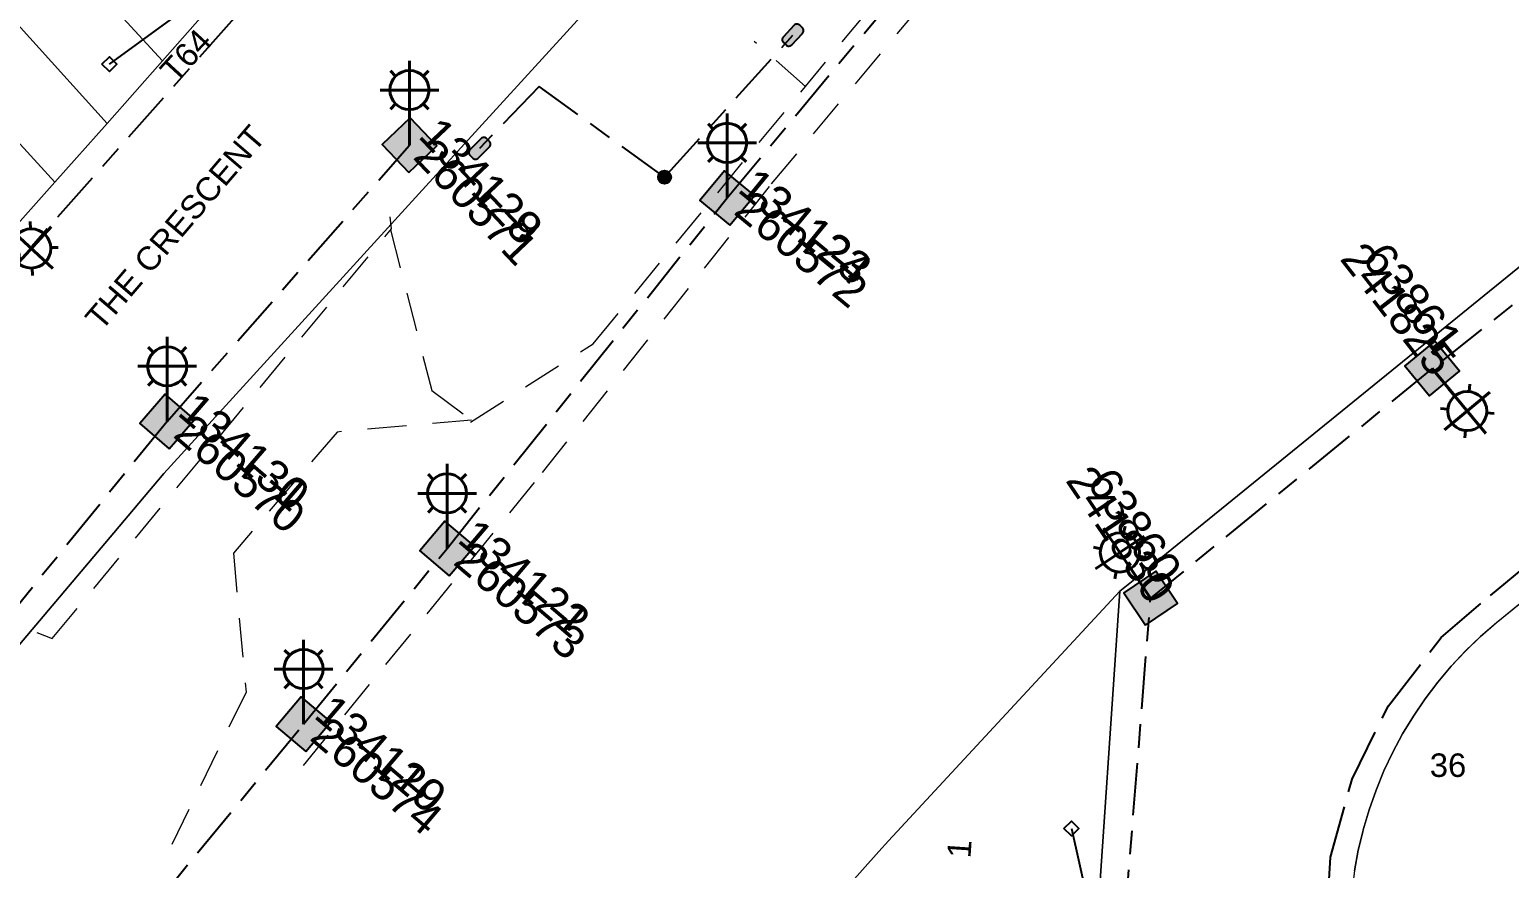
# Model space of a CAD drawing. Header units: metres. Extents: x 309980 to 311407, y 6249141 to 6251386.
# Drawn here: x 310883.4 to 310996.8, y 6249996.3 to 6250060.6 of the extents above; entities that cross this region are included whole.
import ezdxf
from ezdxf.enums import TextEntityAlignment as Align

# ---------------------------------------------------------------- set-up
doc = ezdxf.new("R2010")
doc.units = ezdxf.units.M
doc.linetypes.add('Cable Exist UG', pattern=[8.2, 4, -1.2, 1.8, -1.2])
doc.linetypes.add('Dash', pattern=[5, 3, -2])
doc.layers.get('0').update_dxf_attribs({"color": 6})
for name, color, linetype, lineweight in [('Cadastre Developer_SP_EXT', 9, 'Continuous', 5), ('Cadastre Land Parcels_SP_EXT', 9, 'Continuous', 5), ('Cadastre Roads_SP_EXT', 9, 'Continuous', 5)]:
    doc.layers.add(name, color=color, linetype=linetype, lineweight=lineweight)
for name, color, linetype in [('Equip_SL_EXT', 7, 'Continuous'), ('Equip_SP_SL_EXT', 7, 'Continuous'), ('Mains_LV_EXT', 7, 'Continuous'), ('Mains_SL_EXT', 7, 'Continuous'), ('Services_SP_EXT', 7, 'Continuous'), ('SupportsUG_SP_LV_SL_EXT', 7, 'Continuous')]:
    doc.layers.add(name, color=color, linetype=linetype)
doc.styles.add('COLUMN_LABEL', font='arial.ttf')
doc.styles.add('iecARIAL', font='arial.ttf', dxfattribs={"height": 2})
doc.styles.add('POLE_LABEL', font='arial.ttf')
doc.styles.get("Standard").update_dxf_attribs({"font": 'arial.ttf'})

# ---------------------------------------------------------------- blocks, each defined once
blk = doc.blocks.new('COLUMN_EXT')
blk.add_hatch(color=256).paths.add_polyline_path([(-1.49, 1.48), (-1.49, -1.49), (1.48, -1.49), (1.48, 1.48)])
blk.add_lwpolyline([(-1.49, -1.49), (1.48, -1.49), (1.48, 1.48), (-1.49, 1.48)], close=True)
for tag, height, style, flags, p in [('ASSET_NUM', 2.5, 'COLUMN_LABEL', 8, (2, 2)), ('STRUCTURE_PLANT_NUMBER', 0.2, 'POLE_LABEL', 9, (1.81, 0.03)), ('STREET_CODE', 0.2, 'COLUMN_LABEL', 9, (1.81, -0.2))]:
    blk.add_attdef(tag, text='', height=height, dxfattribs=dict(style=style, flags=flags)).set_placement(p, align=Align.MIDDLE_LEFT)
at = {"flags": 9}
for tag, p in [('COLUMN_TYPE', (1.81, -0.4)), ('OWNED_BY', (1.81, -0.6)), ('STATE', (1.81, -0.8)), ('USAGE', (1.81, -1)), ('LEGEND', (1.81, -1.2)), ('STREETNAME', (1.81, -1.6)), ('SUBURB', (1.81, -1.8)), ('LOCATION', (1.81, -1.4)), ('NOTES', (1.81, -2))]:
    blk.add_attdef(tag, text='', height=0.2, dxfattribs=at).set_placement(p, align=Align.MIDDLE_LEFT)
at = {"flags": 1}
blk.add_attdef('Z', (1.81, -2.35), '', height=0.2, dxfattribs=at)
blk = doc.blocks.new('SL_LANTERN_EXT')
at = {"lineweight": 40}
for p, q in [((-1.46, 5.68), (-1.06, 5.28)), ((0, 1.97), (0, 6.47)), ((1.46, 5.68), (1.06, 5.28)), ((-2.25, 4.22), (2.25, 4.22)), ((-1.46, 2.76), (-1.06, 3.16)), ((0, 0), (0, 2.72)), ((1.46, 2.76), (1.06, 3.16))]:
    blk.add_line(p, q, dxfattribs=at)
blk.add_circle((0, 4.22), 1.5, dxfattribs=at)
at = {"style": 'iecARIAL', "flags": 8}
blk.add_attdef('ASSET_NUM', (1.5, 1.5), '', height=2.5, dxfattribs=at)
for tag, p, height, flags in [('CONSTRUCTED_VOLTAGE', (0.98, -0.65), 0.2, 9), ('CONTROL_TYPE', (0.98, -0.85), 0.2, 9), ('LANTERN_PURPOSE', (0.98, -1.05), 0.2, 9), ('LANTERN_TYPE', (0.98, -1.25), 0.2, 9), ('LNUMBER', (2.18, -3.25), 2.5, 8), ('OPERATING_VOLTAGE', (0.98, -1.65), 0.2, 9), ('ORIENTATION', (0.98, -1.85), 0.2, 9), ('OWNED_BY', (0.98, -2.05), 0.2, 9), ('STATE', (0.98, -2.25), 0.2, 9), ('NO_PHASES', (0.98, -1.45), 0.2, 9), ('USAGE', (0.98, -2.45), 0.2, 9), ('CEXIST', (0.98, -2.65), 0.2, 9), ('CNEW', (0.98, -2.85), 0.2, 9), ('CNUMBER', (0.98, -3.05), 0.2, 9), ('CREMOVE', (0.98, -3.25), 0.2, 9), ('CREPLACE', (0.98, -3.45), 0.2, 9), ('LKINGHEIGHT', (0.98, -3.65), 0.2, 9), ('LBRACKET', (0.98, -3.85), 0.2, 9), ('LBRACKETVOCAB', (0.98, -4.05), 0.2, 9), ('LCATEGORY', (0.98, -4.25), 0.2, 9), ('LCHARGE1', (0.98, -4.45), 0.2, 9), ('LCHARGE1PERCENT', (0.98, -4.65), 0.2, 9), ('LCHARGE2', (0.98, -4.85), 0.2, 9), ('LCHARGE2PERCENT', (0.98, -5.05), 0.2, 9), ('LCHARGE3', (0.98, -5.25), 0.2, 9), ('LCHARGE3PERCENT', (0.98, -5.45), 0.2, 9), ('LEXIST', (0.98, -5.65), 0.2, 9), ('LLAMP', (0.98, -5.85), 0.2, 9), ('LLAMPVOCAB', (0.98, -6.05), 0.2, 9), ('LMAST', (0.98, -6.25), 0.2, 9), ('LMASTVOCAB', (0.98, -6.45), 0.2, 9), ('LNEW', (0.98, -6.65), 0.2, 9), ('LANTNUMBER', (0.98, -6.85), 0.2, 9), ('LOUTREACH', (0.98, -7.25), 0.2, 9), ('LOUTREACHVOCAB', (0.98, -7.45), 0.2, 9), ('LRATECODE', (0.98, -7.65), 0.2, 9), ('LREMOVE', (0.98, -7.85), 0.2, 9), ('LREPLACE', (0.98, -8.05), 0.2, 9), ('STREETNAME', (0.98, -9.25), 0.2, 9), ('LTYPE', (0.98, -8.25), 0.2, 9), ('LTYPEVOCAB', (0.98, -8.45), 0.2, 9), ('LEGEND', (0.98, -8.65), 0.2, 9), ('LOCATION', (0.98, -8.85), 0.2, 9), ('NOTES', (0.98, -9.05), 0.2, 9), ('SUBURB', (0.98, -9.45), 0.2, 1)]:
    blk.add_attdef(tag, p, '', height=height, dxfattribs=dict(flags=flags))
blk = doc.blocks.new('CCP_EXT')
at = {"flags": 9}
for tag, p in [('STATE', (0, -1.8)), ('LEGEND', (0, -1.4)), ('LIFE_SUPPORT', (0, -1.6)), ('NOTES', (0, -2))]:
    blk.add_attdef(tag, text='', height=0.2, dxfattribs=at).set_placement(p, align=Align.MIDDLE_LEFT)
blk.add_wipeout([(0, 0.57), (0.57, 0), (0, -0.57), (-0.57, 0)])
blk.add_lwpolyline([(-0.57, 0), (0, 0.57), (0.57, 0), (0, -0.57), (-0.57, 0)])
at = {"flags": 1}
blk.add_attdef('Z', (0, 0), '', height=0.2, dxfattribs=at)
at = {"flags": 9}
for tag, p in [('CCP_TYPE', (0, 0)), ('CONSTRUCTED_VOLTAGE', (0, -0.2)), ('OPERATING_VOLTAGE', (0, -0.6)), ('ORIENTATION', (0, -0.8)), ('OWNED_BY', (0, -1)), ('NO_PHASES', (0, -0.4)), ('USAGE', (0, -1.2))]:
    blk.add_attdef(tag, text='', height=0.2, dxfattribs=at).set_placement(p, align=Align.MIDDLE_LEFT)
blk = doc.blocks.new('SL_STJ_EXT')
h = blk.add_hatch(color=256)
edge = h.paths.add_edge_path()
edge.add_ellipse((-0.59, 0.13), major_axis=(0.226, 0.226), ratio=1, start_angle=45, end_angle=135)
edge.add_line((-0.91, 0.13), (-0.91, -0.13))
edge.add_ellipse((-0.59, -0.13), major_axis=(0.226, 0.226), ratio=1, start_angle=135, end_angle=225)
edge.add_line((-0.59, -0.45), (0.59, -0.45))
edge.add_ellipse((0.59, -0.13), major_axis=(-0.226, 0.226), ratio=1, start_angle=135, end_angle=225)
edge.add_line((0.91, -0.13), (0.91, 0.13))
edge.add_ellipse((0.59, 0.13), major_axis=(-0.226, 0.226), ratio=1, start_angle=225, end_angle=315)
edge.add_line((0.59, 0.45), (-0.59, 0.45))
blk.add_lwpolyline([(-0.91, 0.13), (-0.91, -0.13, 0.414214), (-0.59, -0.45), (0.59, -0.45, 0.414214), (0.91, -0.13), (0.91, 0.13, 0.414214), (0.59, 0.45), (-0.59, 0.45, 0.414214)], format="xyb", close=True)
at = {"flags": 1}
blk.add_attdef('Z', (0, 0), '', height=0.2, dxfattribs=at)
at = {"flags": 9}
for tag, p in [('ORIENTATION', (0, 0)), ('USAGE', (0, -0.2)), ('LEGEND', (0, -0.4)), ('NOTES', (0, -0.6))]:
    blk.add_attdef(tag, text='', height=0.2, dxfattribs=at).set_placement(p, align=Align.MIDDLE_LEFT)
blk = doc.blocks.new('CONNECTOR_NODE_EXT')
h = blk.add_hatch(color=256)
edge = h.paths.add_edge_path()
edge.add_arc((0, 0), 0.5, 0, 360)
blk.add_circle((0, 0), 0.5)
at = {"flags": 1}
blk.add_attdef('Z', (0, 0), '', height=0.2, dxfattribs=at)
at = {"flags": 9}
for tag, p in [('CONNECTOR_TYPE', (0, 0)), ('CONSTRUCTED_VOLTAGE', (0, -0.2)), ('OPERATING_VOLTAGE', (0, -0.6)), ('ORIENTATION', (0, -0.8)), ('SUBTYPE', (0, -1)), ('NO_PHASES', (0, -0.4)), ('USAGE', (0, -1.2)), ('NOTES', (0, -1.4))]:
    blk.add_attdef(tag, text='', height=0.2, dxfattribs=at).set_placement(p, align=Align.MIDDLE_LEFT)

msp = doc.modelspace()

# ---------------------------------------------------------------- linework, layer by layer
at = {"layer": 'Cadastre Developer_SP_EXT', "linetype": 'Dash'}
for points in [[(310917.18, 6250030.49), (310926.57, 6250036.5), (310947.49, 6250061.85), (310958.59, 6250076.98), (310966.55, 6250094.9), (310968.92, 6250101.48), (310965.77, 6250102.66)], [(310904.36, 6250004.17), (310922.69, 6250026.62), (310940.25, 6250048.77), (310962.09, 6250074.84), (310969.54, 6250090.49), (310973.36, 6250091.33)], [(310942.85, 6250056.23), (310938.92, 6250059.66)], [(310883.93, 6250014.35), (310885.1, 6250013.89), (310911.1, 6250045.3), (310911.01, 6250046.23)], [(310911.04, 6250045.23), (310914.2, 6250032.91), (310917.25, 6250030.65), (310906.94, 6250029.73), (310898.99, 6250020.45), (310899.96, 6250009.79), (310893.95, 6249997.43)]]:
    msp.add_lwpolyline(points, dxfattribs=at)
at = {"layer": 'Cadastre Land Parcels_SP_EXT', "linetype": 'Continuous'}
for points in [[(310889.31, 6250053.38), (310893.56, 6250058.19), (310872.7, 6250080.81), (310860.13, 6250094.45), (310857.85, 6250092.31), (310855.87, 6250090.44), (310889.31, 6250053.38)], [(310889.31, 6250053.38), (310855.87, 6250090.44), (310853.8, 6250088.48), (310856.96, 6250084.86), (310856.87, 6250082.95), (310855.51, 6250081.55), (310885.3, 6250048.89), (310889.31, 6250053.38)], [(310893.56, 6250058.19), (310897.6, 6250062.75), (310877.23, 6250085.05), (310872.7, 6250080.81), (310893.56, 6250058.19)], [(310881.42, 6250044.52), (310885.3, 6250048.89), (310855.51, 6250081.55), (310851.31, 6250077.29), (310881.42, 6250044.52)], [(311006.74, 6249999.51), (311001.32, 6250019.6), (310995.81, 6250015.1), (310994.6, 6250014.05), (310993.44, 6250012.95), (310992.35, 6250011.78), (310991.32, 6250010.56), (310990.35, 6250009.28), (310989.45, 6250007.96), (310988.62, 6250006.6), (310987.87, 6250005.19), (310987.18, 6250003.75), (310986.58, 6250002.27), (310986.05, 6250000.76), (310985.59, 6249999.23), (310985.56, 6249999.09), (310985.22, 6249997.67), (310984.93, 6249996.1), (310984.72, 6249994.52), (310984.6, 6249992.92), (310984.08, 6249982.74), (311009.1, 6249990.81), (311006.74, 6249999.51)], [(310949.21, 6249998.38), (310948.46, 6249997.57), (310938.03, 6249985.88), (310964.67, 6249984.05), (310965.66, 6249998.71), (310966.94, 6250017.53), (310949.21, 6249998.38)]]:
    msp.add_lwpolyline(points, close=True, dxfattribs=at)
for points in [[(310878.44, 6249921.85), (310885.47, 6249926.91), (310893.99, 6249933.05), (310896.36, 6249936.04), (310896.84, 6249936.6), (310905.54, 6249947.17), (310913.43, 6249957.01), (310921.42, 6249957.95), (310928.11, 6249958.41), (310934.82, 6249958.56), (310934.67, 6249971.06), (310926.21, 6249971.53), (310930.02, 6249976.84), (310938.03, 6249985.88), (310948.46, 6249997.57), (310949.21, 6249998.38), (310966.94, 6250017.53), (310968.35, 6250018.66), (311039.2, 6250076.22)], [(310928.34, 6250064.57), (310913.75, 6250048.58), (310893.67, 6250026.56), (310889.83, 6250022), (310853.52, 6249979.04)]]:
    msp.add_lwpolyline(points, dxfattribs=at)
at = {"layer": 'Cadastre Roads_SP_EXT', "linetype": 'Continuous'}
for points in [[(311039.2, 6250076.22), (310968.35, 6250018.66), (310966.94, 6250017.53), (310965.66, 6249998.71), (310964.67, 6249984.05)], [(310984.93, 6249996.1), (310985.22, 6249997.67), (310985.56, 6249999.09), (310985.59, 6249999.23), (310986.05, 6250000.76), (310986.58, 6250002.27), (310987.18, 6250003.75), (310987.87, 6250005.19), (310988.62, 6250006.6), (310989.45, 6250007.96), (310990.35, 6250009.28), (310991.32, 6250010.56), (310992.35, 6250011.78), (310993.44, 6250012.94), (310994.6, 6250014.05), (310995.8, 6250015.1), (311001.32, 6250019.6)]]:
    msp.add_lwpolyline(points, dxfattribs=at)
at = {"layer": 'Mains_SL_EXT', "linetype": 'Cable Exist UG'}
for points in [[(310936.84, 6250047.68), (310959.57, 6250074.99)], [(311026.78, 6250063.09), (310990.88, 6250034.59)], [(310932.04, 6250049.27), (310941.88, 6250060.16)], [(310932.04, 6250049.27), (310922.44, 6250056.23), (310917.87, 6250051.48)], [(310893.92, 6250030.55), (310912.49, 6250051.73)], [(310915.37, 6250020.81), (310936.84, 6250047.68)], [(310990.88, 6250034.59), (310969.3, 6250017)], [(310893.92, 6250030.55), (310859.96, 6249988.73)], [(310904.37, 6250007.34), (310915.37, 6250020.81)], [(310966.67, 6249984), (310969.3, 6250017)], [(310880.62, 6249978.47), (310904.37, 6250007.34)]]:
    msp.add_lwpolyline(points, dxfattribs=at)

# ---------------------------------------------------------------- block references
at = {"layer": 'Equip_SL_EXT'}
for p, rotation in [((310941.88, 6250060.16), 46.83084180354055), ((310917.87, 6250051.48), 224.9058465568283)]:
    msp.add_blockref('SL_STJ_EXT', p, dxfattribs=dict(at, rotation=rotation))
msp.add_blockref('CONNECTOR_NODE_EXT', (310932.04, 6250049.27), dxfattribs=at)
at = {"layer": 'Equip_SP_SL_EXT'}
ref = msp.add_blockref('SL_LANTERN_EXT', (310912.49, 6250051.73), dxfattribs=at)
ref.add_attrib('ASSET_NUM', '134128', dxfattribs={"layer": '0', "height": 2.5, "rotation": 313.3527, "style": 'iecARIAL'}).set_placement((310913.99, 6250053.23), align=Align.MIDDLE_LEFT)
ref = msp.add_blockref('SL_LANTERN_EXT', (310912.49, 6250051.73), dxfattribs=at)
ref.add_attrib('ASSET_NUM', '134129', dxfattribs={"layer": '0', "height": 2.5, "rotation": 313.3527, "style": 'iecARIAL'}).set_placement((310913.99, 6250053.23), align=Align.MIDDLE_LEFT)
ref = msp.add_blockref('SL_LANTERN_EXT', (310936.84, 6250047.68), dxfattribs=at)
ref.add_attrib('ASSET_NUM', '134123', dxfattribs={"layer": '0', "height": 2.5, "rotation": 320.9215, "style": 'iecARIAL'}).set_placement((310938.34, 6250049.18), align=Align.MIDDLE_LEFT)
ref = msp.add_blockref('SL_LANTERN_EXT', (310936.84, 6250047.68), dxfattribs=at)
ref.add_attrib('ASSET_NUM', '134124', dxfattribs={"layer": '0', "height": 2.5, "rotation": 320.4739, "style": 'iecARIAL'}).set_placement((310938.34, 6250049.18), align=Align.MIDDLE_LEFT)
ref = msp.add_blockref('SL_LANTERN_EXT', (310880.64, 6250040.7), dxfattribs=dict(at, rotation=317.3633456753398))
ref.add_attrib('ASSET_NUM', '63743', dxfattribs={"layer": '0', "height": 2.5, "rotation": 311.4484, "style": 'iecARIAL'}).set_placement((310882.14, 6250042.21), align=Align.MIDDLE_RIGHT)
ref = msp.add_blockref('SL_LANTERN_EXT', (310990.88, 6250034.59), dxfattribs=dict(at, rotation=219.6260222855619))
ref.add_attrib('ASSET_NUM', '63861', dxfattribs={"layer": '0', "height": 2.5, "rotation": 307.966, "style": 'iecARIAL'}).set_placement((310992.38, 6250036.09), align=Align.MIDDLE_RIGHT)
ref = msp.add_blockref('SL_LANTERN_EXT', (310893.92, 6250030.55), dxfattribs=at)
ref.add_attrib('ASSET_NUM', '134130', dxfattribs={"layer": '0', "height": 2.5, "rotation": 319.254, "style": 'iecARIAL'}).set_placement((310895.42, 6250032.05), align=Align.MIDDLE_LEFT)
ref = msp.add_blockref('SL_LANTERN_EXT', (310893.92, 6250030.55), dxfattribs=at)
ref.add_attrib('ASSET_NUM', '134131', dxfattribs={"layer": '0', "height": 2.5, "rotation": 319.254, "style": 'iecARIAL'}).set_placement((310895.42, 6250032.05), align=Align.MIDDLE_LEFT)
ref = msp.add_blockref('SL_LANTERN_EXT', (310915.37, 6250020.81), dxfattribs=at)
ref.add_attrib('ASSET_NUM', '134121', dxfattribs={"layer": '0', "height": 2.5, "rotation": 319.6208, "style": 'iecARIAL'}).set_placement((310916.87, 6250022.31), align=Align.MIDDLE_LEFT)
ref = msp.add_blockref('SL_LANTERN_EXT', (310915.37, 6250020.81), dxfattribs=at)
ref.add_attrib('ASSET_NUM', '134122', dxfattribs={"layer": '0', "height": 2.5, "rotation": 319.6208, "style": 'iecARIAL'}).set_placement((310916.87, 6250022.31), align=Align.MIDDLE_LEFT)
ref = msp.add_blockref('SL_LANTERN_EXT', (310969.3, 6250017), dxfattribs=dict(at, rotation=33.96866686830762))
ref.add_attrib('ASSET_NUM', '63860', dxfattribs={"layer": '0', "height": 2.5, "rotation": 303.932, "style": 'iecARIAL'}).set_placement((310970.8, 6250018.5), align=Align.MIDDLE_RIGHT)
ref = msp.add_blockref('SL_LANTERN_EXT', (310904.37, 6250007.34), dxfattribs=at)
ref.add_attrib('ASSET_NUM', '134119', dxfattribs={"layer": '0', "height": 2.5, "rotation": 319.6208, "style": 'iecARIAL'}).set_placement((310905.87, 6250008.85), align=Align.MIDDLE_LEFT)
ref = msp.add_blockref('SL_LANTERN_EXT', (310904.37, 6250007.34), dxfattribs=at)
ref.add_attrib('ASSET_NUM', '134120', dxfattribs={"layer": '0', "height": 2.5, "rotation": 319.6208, "style": 'iecARIAL'}).set_placement((310905.87, 6250008.85), align=Align.MIDDLE_LEFT)
at = {"layer": 'SupportsUG_SP_LV_SL_EXT'}
ref = msp.add_blockref('COLUMN_EXT', (310912.49, 6250051.73), dxfattribs=dict(at, rotation=43.56052603288821))
ref.add_attrib('ASSET_NUM', '260571', dxfattribs={"layer": '0', "height": 2.5, "rotation": 313.5241, "style": 'COLUMN_LABEL'}).set_placement((310914.49, 6250052.48), align=Align.TOP_LEFT)
ref = msp.add_blockref('COLUMN_EXT', (310936.84, 6250047.68), dxfattribs=dict(at, rotation=50.51032219646154))
ref.add_attrib('ASSET_NUM', '260572', dxfattribs={"layer": '0', "height": 2.5, "rotation": 320.4739, "style": 'COLUMN_LABEL'}).set_placement((310938.84, 6250048.44), align=Align.TOP_LEFT)
ref = msp.add_blockref('COLUMN_EXT', (310990.88, 6250034.59), dxfattribs=dict(at, rotation=219.6260222855619))
ref.add_attrib('ASSET_NUM', '241825', dxfattribs={"layer": '0', "height": 2.5, "rotation": 307.966, "style": 'COLUMN_LABEL'}).set_placement((310992.88, 6250035.34), align=Align.TOP_RIGHT)
ref = msp.add_blockref('COLUMN_EXT', (310893.92, 6250030.55), dxfattribs=dict(at, rotation=49.14077117473538))
ref.add_attrib('ASSET_NUM', '260570', dxfattribs={"layer": '0', "height": 2.5, "rotation": 319.1041, "style": 'COLUMN_LABEL'}).set_placement((310895.92, 6250031.3), align=Align.TOP_LEFT)
ref = msp.add_blockref('COLUMN_EXT', (310969.3, 6250017), dxfattribs=dict(at, rotation=33.96866686830762))
ref.add_attrib('ASSET_NUM', '241830', dxfattribs={"layer": '0', "height": 2.5, "rotation": 303.932, "style": 'COLUMN_LABEL'}).set_placement((310971.3, 6250017.75), align=Align.TOP_RIGHT)
ref = msp.add_blockref('COLUMN_EXT', (310915.37, 6250020.81), dxfattribs=dict(at, rotation=49.65697886444373))
ref.add_attrib('ASSET_NUM', '260573', dxfattribs={"layer": '0', "height": 2.5, "rotation": 319.6208, "style": 'COLUMN_LABEL'}).set_placement((310917.37, 6250021.56), align=Align.TOP_LEFT)
ref = msp.add_blockref('COLUMN_EXT', (310904.37, 6250007.34), dxfattribs=dict(at, rotation=49.65697886444373))
ref.add_attrib('ASSET_NUM', '260574', dxfattribs={"layer": '0', "height": 2.5, "rotation": 319.6208, "style": 'COLUMN_LABEL'}).set_placement((310906.37, 6250008.1), align=Align.TOP_LEFT)

# ---------------------------------------------------------------- texts
at = {"layer": 'Cadastre Land Parcels_SP_EXT'}
msp.add_text('36', height=1.8, dxfattribs=at).set_placement((310990.7, 6250003.29))
msp.add_text('1', height=1.8, rotation=86.1489, dxfattribs=at).set_placement((310955.49, 6249997.02))
at = {"layer": 'Cadastre Roads_SP_EXT'}
msp.add_text('THE CRESCENT', height=1.8, rotation=49.4347, dxfattribs=at).set_placement((310888.87, 6250037.4))
at = {"layer": 'Mains_LV_EXT'}
msp.add_text('T64', height=1.8, rotation=47.3688, dxfattribs=at).set_placement((310894.55, 6250056.39))

# ---------------------------------------------------------------- next in the draw order: block references
at = {"layer": 'Services_SP_EXT'}
for p in [(310889.49, 6250057.93), (310963.23, 6249999.34)]:
    msp.add_blockref('CCP_EXT', p, dxfattribs=at)

# ---------------------------------------------------------------- next in the draw order: linework, layer by layer
at = {"layer": 'Cadastre Roads_SP_EXT', "linetype": 'Continuous'}
msp.add_lwpolyline([(310897.6, 6250062.75), (310893.56, 6250058.18), (310889.32, 6250053.38), (310885.3, 6250048.89), (310881.42, 6250044.52), (310873.23, 6250035.26), (310865.68, 6250026), (310859.58, 6250018.48), (310855.11, 6250012.99), (310851.49, 6250008.54), (310848.7, 6250005.1), (310846.71, 6250002.66), (310843.04, 6249998.15), (310841.48, 6249996.23), (310836.21, 6249989.75), (310833.69, 6249986.65), (310833.01, 6249985.81), (310831.15, 6249983.52), (310853.52, 6249979.04), (310889.83, 6250022), (310889.83, 6250022), (310893.67, 6250026.56), (310913.75, 6250048.58), (310928.34, 6250064.57)], dxfattribs=at)
at = {"layer": 'Mains_LV_EXT', "linetype": 'Cable Exist UG'}
for points in [[(310908.16, 6250070.43), (310899.05, 6250061.47), (310881.94, 6250042.16)], [(310962.11, 6249966.86), (310967.2, 6249963.03), (310980.98, 6249962.68), (310983.08, 6249997.14), (310984.75, 6250003.13), (310987.53, 6250008.75), (310991.58, 6250013.98), (310995.36, 6250017.21), (311013.21, 6250031.93)]]:
    msp.add_lwpolyline(points, dxfattribs=at)
at = {"layer": 'Mains_SL_EXT', "linetype": 'Cable Exist UG'}
msp.add_lwpolyline([(310906.33, 6250068.62), (310899.05, 6250061.47), (310880.64, 6250040.7)], dxfattribs=at)
at = {"layer": 'Services_SP_EXT'}
for points in [[(310889.49, 6250057.93), (310912.45, 6250074.66)], [(310963.23, 6249999.34), (310966.67, 6249984)]]:
    msp.add_lwpolyline(points, dxfattribs=at)

doc.saveas('drawing.dxf')
